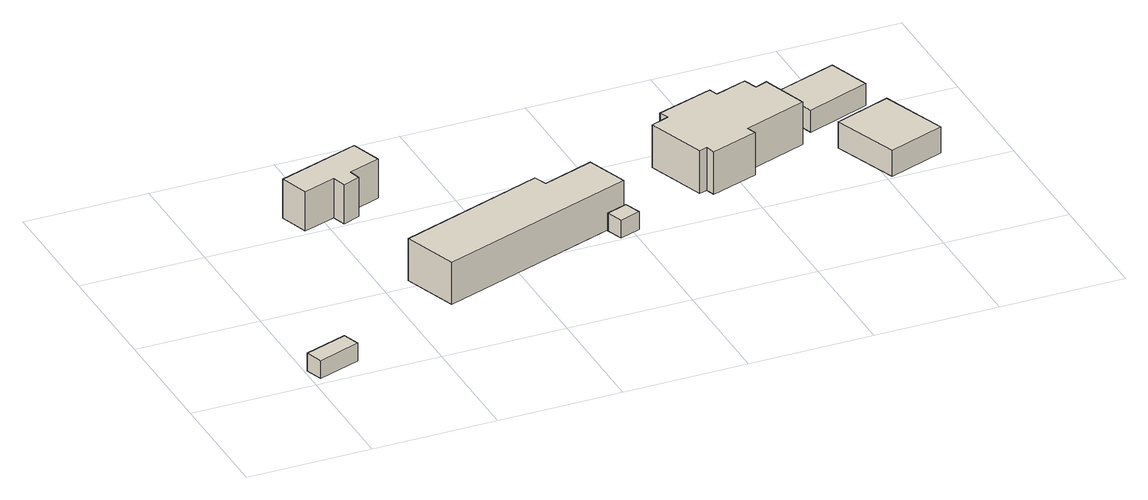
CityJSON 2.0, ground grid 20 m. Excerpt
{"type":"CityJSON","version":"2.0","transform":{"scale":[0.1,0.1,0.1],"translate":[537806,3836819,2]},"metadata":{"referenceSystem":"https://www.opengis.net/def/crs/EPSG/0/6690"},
"CityObjects":{
"building1":{"type":"Building","attributes":{"計測周辺長":20.64,"1/2500図郭":55,"区名":"此花区","町丁目名称":"常吉２丁目","街区番号":8,"class":"3001","usage":"421","storeysAboveGround":1,"BuildingDetailAttribute.buildingRoofEdgeArea":21.66,"BuildingDetailAttribute.buildingStructureType":"610","BuildingDetailAttribute.buildingStructureOrgType":"2","BuildingDetailAttribute.detailedUsage":"1830","BuildingDetailAttribute.specifiedBuildingCoverageRate":0.6,"BuildingDetailAttribute.surveyYear":2017,"BuildingTsunamiRiskAttribute.description":"1","BuildingTsunamiRiskAttribute.rank":"2","BuildingTsunamiRiskAttribute.depth":0.84,"BuildingHighTideRiskAttribute.description":"1","BuildingHighTideRiskAttribute.rank":"3","BuildingHighTideRiskAttribute.depth":3.75,"BuildingIDAttribute.prefecture":"27","BuildingIDAttribute.city":"27104"},"geometry":[{"type":"Solid","lod":"1","boundaries":[[[[0,1,2,3]],[[2,4,5,3]],[[1,6,4,2]],[[0,7,6,1]],[[3,5,7,0]],[[4,6,7,5]]]]}]},
"building2":{"type":"Building","attributes":{"計測周辺長":42.86,"1/2500図郭":55,"区名":"此花区","町丁目名称":"常吉２丁目","街区番号":9,"class":"3001","usage":"402","measuredHeight":6.6,"storeysAboveGround":2,"BuildingDetailAttribute.buildingRoofEdgeArea":79.03,"BuildingDetailAttribute.buildingStructureType":"610","BuildingDetailAttribute.buildingStructureOrgType":"2","BuildingDetailAttribute.detailedUsage":"1401","BuildingDetailAttribute.specifiedBuildingCoverageRate":0.6,"BuildingDetailAttribute.surveyYear":2017,"BuildingTsunamiRiskAttribute.description":"1","BuildingTsunamiRiskAttribute.rank":"2","BuildingTsunamiRiskAttribute.depth":1.19,"BuildingHighTideRiskAttribute.description":"1","BuildingHighTideRiskAttribute.rank":"3","BuildingHighTideRiskAttribute.depth":4.11,"BuildingIDAttribute.prefecture":"27","BuildingIDAttribute.city":"27104"},"geometry":[{"type":"Solid","lod":"1","boundaries":[[[[8,9,10,11,12,13,14,15]],[[14,16,17,15]],[[13,18,16,14]],[[12,19,18,13]],[[11,20,19,12]],[[10,21,20,11]],[[9,22,21,10]],[[8,23,22,9]],[[15,17,23,8]],[[16,18,19,20,21,22,23,17]]]]}]},
"building3":{"type":"Building","attributes":{"計測周辺長":87.24,"1/2500図郭":55,"区名":"此花区","町丁目名称":"常吉２丁目","街区番号":8,"class":"3001","usage":"421","measuredHeight":7.1,"storeysAboveGround":2,"BuildingDetailAttribute.buildingRoofEdgeArea":299.18,"BuildingDetailAttribute.buildingStructureType":"610","BuildingDetailAttribute.buildingStructureOrgType":"2","BuildingDetailAttribute.detailedUsage":"1830","BuildingDetailAttribute.specifiedBuildingCoverageRate":0.6,"BuildingDetailAttribute.surveyYear":2017,"BuildingTsunamiRiskAttribute.description":"1","BuildingTsunamiRiskAttribute.rank":"2","BuildingTsunamiRiskAttribute.depth":0.86,"BuildingHighTideRiskAttribute.description":"1","BuildingHighTideRiskAttribute.rank":"3","BuildingHighTideRiskAttribute.depth":3.77,"BuildingIDAttribute.prefecture":"27","BuildingIDAttribute.city":"27104"},"geometry":[{"type":"Solid","lod":"1","boundaries":[[[[24,25,26,27,28,29]],[[28,30,31,29]],[[27,32,30,28]],[[26,33,32,27]],[[25,34,33,26]],[[24,35,34,25]],[[29,31,35,24]],[[30,32,33,34,35,31]]]]}]},
"building4":{"type":"Building","attributes":{"計測周辺長":12.88,"1/2500図郭":55,"区名":"此花区","町丁目名称":"常吉２丁目","街区番号":8,"class":"3001","usage":"421","storeysAboveGround":1,"BuildingDetailAttribute.buildingRoofEdgeArea":10.24,"BuildingDetailAttribute.buildingStructureType":"610","BuildingDetailAttribute.buildingStructureOrgType":"2","BuildingDetailAttribute.detailedUsage":"1830","BuildingDetailAttribute.specifiedBuildingCoverageRate":0.6,"BuildingDetailAttribute.surveyYear":2017,"BuildingTsunamiRiskAttribute.description":"1","BuildingTsunamiRiskAttribute.rank":"2","BuildingTsunamiRiskAttribute.depth":0.73,"BuildingHighTideRiskAttribute.description":"1","BuildingHighTideRiskAttribute.rank":"3","BuildingHighTideRiskAttribute.depth":3.64,"BuildingIDAttribute.prefecture":"27","BuildingIDAttribute.city":"27104"},"geometry":[{"type":"Solid","lod":"1","boundaries":[[[[36,37,38,39]],[[38,40,41,39]],[[37,42,40,38]],[[36,43,42,37]],[[39,41,43,36]],[[40,42,43,41]]]]}]},
"building5":{"type":"Building","attributes":{"計測周辺長":67.98,"1/2500図郭":55,"区名":"此花区","町丁目名称":"常吉２丁目","街区番号":8,"class":"3001","usage":"421","measuredHeight":7.3,"storeysAboveGround":2,"BuildingDetailAttribute.buildingRoofEdgeArea":233.11,"BuildingDetailAttribute.buildingStructureType":"610","BuildingDetailAttribute.buildingStructureOrgType":"2","BuildingDetailAttribute.detailedUsage":"1830","BuildingDetailAttribute.specifiedBuildingCoverageRate":0.6,"BuildingDetailAttribute.surveyYear":2017,"BuildingTsunamiRiskAttribute.description":"1","BuildingTsunamiRiskAttribute.rank":"2","BuildingTsunamiRiskAttribute.depth":0.54,"BuildingHighTideRiskAttribute.description":"1","BuildingHighTideRiskAttribute.rank":"3","BuildingHighTideRiskAttribute.depth":3.45,"BuildingIDAttribute.prefecture":"27","BuildingIDAttribute.city":"27104"},"geometry":[{"type":"Solid","lod":"1","boundaries":[[[[44,45,46,47,48,49,50,51,52,53,54,55,56,57]],[[56,58,59,57]],[[55,60,58,56]],[[54,61,60,55]],[[53,62,61,54]],[[52,63,62,53]],[[51,64,63,52]],[[50,65,64,51]],[[49,66,65,50]],[[48,67,66,49]],[[47,68,67,48]],[[46,69,68,47]],[[45,70,69,46]],[[44,71,70,45]],[[57,59,71,44]],[[58,60,61,62,63,64,65,66,67,68,69,70,71,59]]]]}]},
"building6":{"type":"Building","attributes":{"計測周辺長":36.68,"1/2500図郭":55,"区名":"此花区","町丁目名称":"常吉２丁目","街区番号":8,"class":"3001","usage":"421","measuredHeight":3.7,"storeysAboveGround":1,"BuildingDetailAttribute.buildingRoofEdgeArea":80.3,"BuildingDetailAttribute.buildingStructureType":"610","BuildingDetailAttribute.buildingStructureOrgType":"2","BuildingDetailAttribute.detailedUsage":"1830","BuildingDetailAttribute.specifiedBuildingCoverageRate":0.6,"BuildingDetailAttribute.surveyYear":2017,"BuildingTsunamiRiskAttribute.description":"1","BuildingTsunamiRiskAttribute.rank":"1","BuildingTsunamiRiskAttribute.depth":0.43,"BuildingHighTideRiskAttribute.description":"1","BuildingHighTideRiskAttribute.rank":"3","BuildingHighTideRiskAttribute.depth":3.35,"BuildingIDAttribute.prefecture":"27","BuildingIDAttribute.city":"27104"},"geometry":[{"type":"Solid","lod":"1","boundaries":[[[[72,73,74,75]],[[74,76,77,75]],[[73,78,76,74]],[[72,79,78,73]],[[75,77,79,72]],[[76,78,79,77]]]]}]},
"building7":{"type":"Building","attributes":{"計測周辺長":42.38,"1/2500図郭":55,"区名":"此花区","町丁目名称":"常吉２丁目","街区番号":8,"class":"3001","usage":"421","measuredHeight":4.4,"storeysAboveGround":1,"BuildingDetailAttribute.buildingRoofEdgeArea":111.62,"BuildingDetailAttribute.buildingStructureType":"610","BuildingDetailAttribute.buildingStructureOrgType":"2","BuildingDetailAttribute.detailedUsage":"1830","BuildingDetailAttribute.specifiedBuildingCoverageRate":0.6,"BuildingDetailAttribute.surveyYear":2017,"BuildingTsunamiRiskAttribute.description":"1","BuildingTsunamiRiskAttribute.rank":"1","BuildingTsunamiRiskAttribute.depth":0.49,"BuildingHighTideRiskAttribute.description":"1","BuildingHighTideRiskAttribute.rank":"3","BuildingHighTideRiskAttribute.depth":3.4,"BuildingIDAttribute.prefecture":"27","BuildingIDAttribute.city":"27104"},"geometry":[{"type":"Solid","lod":"1","boundaries":[[[[80,81,82,83]],[[82,84,85,83]],[[81,86,84,82]],[[80,87,86,81]],[[83,85,87,80]],[[84,86,87,85]]]]}]}
},
"vertices":[
[3,38,3],[73,62,3],[82,34,3],[12,10,3],[82,34,33],[12,10,33],[73,62,33],[3,38,33],
[218,427,0],[165,409,0],[150,456,0],[284,502,0],[300,452,0],[248,434,0],[253,415,0],[225,404,0],[253,415,66],[225,404,66],[248,434,66],[300,452,66],[284,502,66],[150,456,66],[165,409,66],[218,427,66],
[241,211,5],[480,295,5],[488,274,5],[572,303,5],[595,236,5],[271,123,5],[595,236,76],[271,123,76],[572,303,76],[488,274,76],[480,295,76],[241,211,76],
[563,220,7],[597,232,7],[606,205,7],[572,193,7],[606,205,37],[572,193,37],[597,232,37],[563,220,37],
[742,269,6],[729,264,6],[696,361,6],[726,372,6],[720,387,6],[813,418,6],[818,403,6],[870,421,6],[878,398,6],[898,406,6],[923,331,6],[819,295,6],[824,280,6],[747,254,6],[824,280,78],[747,254,78],[819,295,78],[923,331,78],[898,406,78],[878,398,78],[870,421,78],[818,403,78],[813,418,78],[720,387,78],[726,372,78],[696,361,78],[729,264,78],[742,269,78],
[923,424,9],[1027,460,9],[1050,392,9],[946,354,9],[1050,392,46],[946,354,46],[1027,460,46],[923,424,46],
[966,302,6],[1058,335,6],[1097,228,6],[1005,195,6],[1097,228,50],[1005,195,50],[1058,335,50],[966,302,50]
]}
